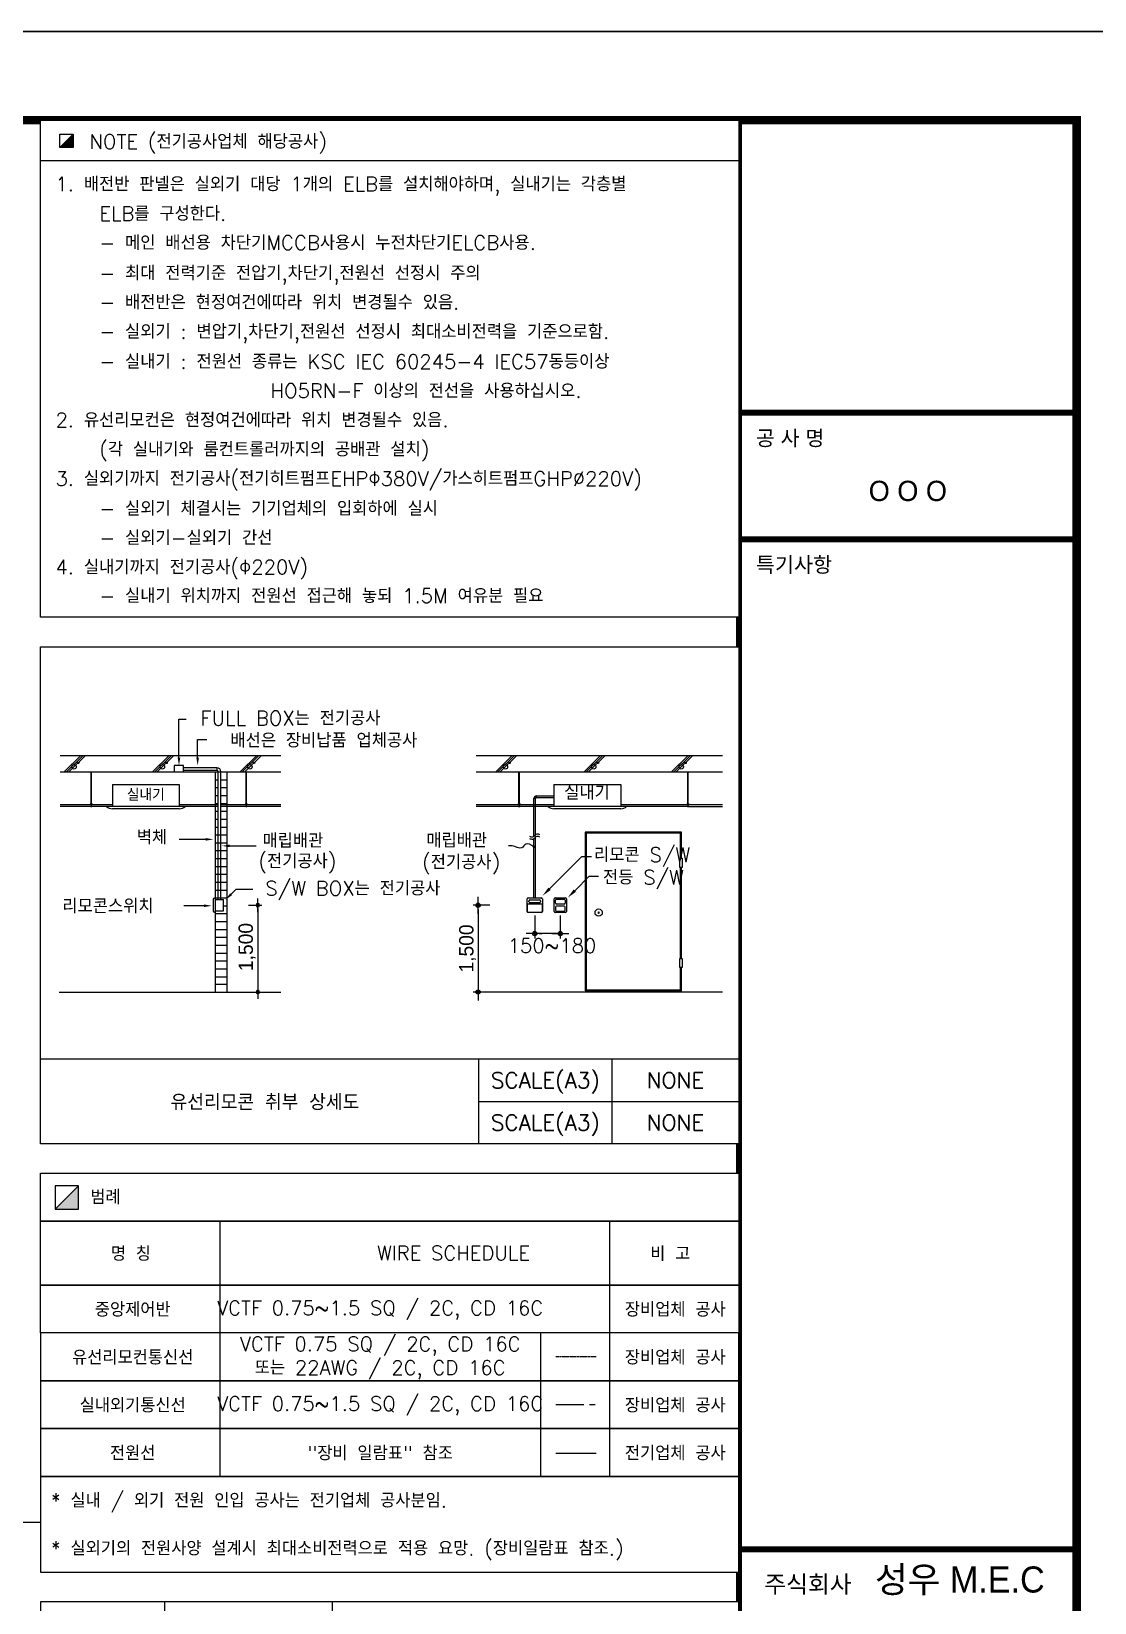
# Model space of a CAD drawing. Header units: millimetres. Extents: x -56261 to 196039, y 9480 to 100001.
# Drawn here: x 14409 to 27001, y 51693 to 70301 of the extents above; entities that cross this region are included whole.
import ezdxf
from ezdxf.enums import TextEntityAlignment as Align
from ezdxf.lldxf.tags import DXFTag

# ---------------------------------------------------------------- set-up
doc = ezdxf.new("R2010")
doc.units = ezdxf.units.MM
doc.set_wipeout_variables(frame=1)
for name, pattern in [('CENTER', [2, 1.25, -0.25, 0.25, -0.25]), ('PHANTOM', [25, 20, -1, 1, -1, 1, -1]), ('PHANTOM2', [31.75, 15.875, -3.175, 3.175, -3.175, 3.175, -3.175])]:
    doc.linetypes.add(name, pattern=pattern)
for name, color, linetype in [('DVM_REPORT', 7, 'Continuous'), ('FORM', 4, 'Continuous'), ('SS-TEXT', 7, 'Continuous'), ('SS-유선리모컨', 171, 'Continuous'), ('SS-전원선', 30, 'CENTER2'), ('SS-제어선', 61, 'PHANTOM')]:
    doc.layers.add(name, color=color, linetype=linetype)
doc.styles.add('DVM_DEFAULT', font='romans.shx', dxfattribs={"bigfont": 'whgtxt.shx'})
doc.styles.add('DVM_REPORT', font='romans.shx', dxfattribs={"bigfont": 'whgtxt.shx'})
doc.styles.add('K', font='HYWULM.TTF')
doc.styles.get("Standard").update_dxf_attribs({"font": 'arial.ttf'})
doc.styles.add('굴림', font='NGULIM.TTF')
tags = doc.linetypes.add('CENTER2', pattern=[28.575, 19.05, -3.175, 3.175, -3.175]).pattern_tags.tags
tags[10:11] = [DXFTag(74, 4), DXFTag(75, 0), DXFTag(340, '0'), DXFTag(46, 1.0), DXFTag(50, 0.0), DXFTag(44, 0.0), DXFTag(45, 0.0)]
tags[8:9] = [DXFTag(74, 4), DXFTag(75, 0), DXFTag(340, '0'), DXFTag(46, 1.0), DXFTag(50, 0.0), DXFTag(44, 0.0), DXFTag(45, 0.0)]
tags[6:7] = [DXFTag(74, 4), DXFTag(75, 0), DXFTag(340, '0'), DXFTag(46, 1.0), DXFTag(50, 0.0), DXFTag(44, 0.0), DXFTag(45, 0.0)]
tags[4:5] = [DXFTag(74, 4), DXFTag(75, 0), DXFTag(340, '0'), DXFTag(46, 1.0), DXFTag(50, 0.0), DXFTag(44, 0.0), DXFTag(45, 0.0)]

# ---------------------------------------------------------------- blocks, each defined once
blk = doc.blocks.new('FORM_기계', base_point=(381614, -321275))
at = {"color": 4}
blk.add_line((456222, -298619), (456222, -298619), dxfattribs=at)
at = {"layer": 'FORM', "color": 7}
blk.add_lwpolyline([(381614, -321275), (465714, -321275), (465714, -261875), (381614, -261875)], close=True, dxfattribs=at)
at = {"layer": 'FORM', "const_width": 200}
blk.add_lwpolyline([(463614, -319175), (383714, -319175), (383714, -263975), (463614, -263975)], close=True, dxfattribs=at)
at = {"layer": 'FORM', "const_width": 140}
for points in [[(455614, -263975), (455614, -319175)], [(455614, -270907), (463614, -270907)], [(455614, -273907), (463614, -273907)], [(463614, -297828), (455614, -297828)]]:
    blk.add_lwpolyline(points, dxfattribs=at)
at = {"color": 4, "style": 'K'}
for s, height, p in [('주식회사', 412, (457248, -298653)), ('성우 M.E.C', 618, (460845, -298538))]:
    blk.add_text(s, height=height, dxfattribs=at).set_placement(p, align=Align.MIDDLE)
at = {"layer": 'FORM', "style": '굴림'}
for s, p in [('공 사 명', (456014, -271507)), ('특기사항', (456014, -274507))]:
    blk.add_text(s, height=360, dxfattribs=at).set_placement(p, align=Align.MIDDLE_LEFT)
at = {"layer": 'FORM', "color": 4, "style": '굴림'}
blk.add_text('O O O', height=480, dxfattribs=at).set_placement((459614, -272759), align=Align.MIDDLE_CENTER)
blk = doc.blocks.new('DIMDOT')
at = {"color": 0}
blk.add_line((-2, 0), (2, 0), dxfattribs=at)
for radius in [0.5, 0.25]:
    blk.add_circle((0, 0), radius, dxfattribs=at)
blk = doc.blocks.new('A$Cd3c4cba3')
for points in [[(0, 17354), (0, 8944), (11816, 8944), (11816, 17354)], [(0, 8444), (0, 34), (11816, 34), (11816, 8444)], [(0, -7716), (0, -10756), (11816, -10756), (11816, -7716)]]:
    blk.add_wipeout(points).dxf.layer = 'SS-TEXT'
at = {"linetype": 'Continuous'}
blk.add_wipeout([(0, -466), (0, -7216), (11816, -7216), (11816, -466)], dxfattribs=at).dxf.layer = 'SS-TEXT'
at = {"layer": 'SS-TEXT'}
blk.add_hatch(color=256, dxfattribs=at).paths.add_polyline_path([(642, -678), (249, -1071), (642, -1071)])
for p, q in [((249, -1071), (642, -678)), ((3033, -1276), (3033, -5596)), ((9626, -1276), (9626, -5596)), ((9626, -1276), (9626, -5596)), ((8456, -3166), (8456, -5596)), ((0, -5596), (11816, -5596))]:
    blk.add_line(p, q, dxfattribs=at)
at = {"layer": 'SS-TEXT', "linetype": 'Continuous'}
for p, q in [((2104, -9489), (2104, -7716)), ((4939, -9489), (4939, -7716))]:
    blk.add_line(p, q, dxfattribs=at)
at = {"layer": 'SS-TEXT'}
for points in [[(0, -466), (11816, -466), (11816, -1276), (0, -1276)], [(249, -1071), (642, -1071), (642, -678), (249, -678)], [(0, -1276), (11816, -1276), (11816, -2356), (0, -2356)], [(0, -2356), (11816, -2356), (11816, -3166), (0, -3166)], [(11816, -3166), (0, -3166), (0, -3976), (11816, -3976)], [(11816, -3976), (0, -3976), (0, -4786), (11816, -4786)], [(11816, -4786), (0, -4786), (0, -5596), (11816, -5596)], [(11816, -5596), (0, -5596), (0, -7216), (11816, -7216)], [(11816, -5596), (0, -5596), (0, -5596), (11816, -5596)]]:
    blk.add_lwpolyline(points, close=True, dxfattribs=at)
at = {"layer": 'SS-TEXT', "linetype": 'Continuous'}
blk.add_lwpolyline([(11816, -7716), (0, -7716), (0, -9489), (11816, -9489)], close=True, dxfattribs=at)
at = {"layer": 'SS-유선리모컨', "linetype": 'CENTER', "ltscale": 30}
blk.add_line((8717, -3563), (9400, -3563), dxfattribs=at)
at = {"layer": 'SS-전원선', "ltscale": 30}
blk.add_line((8717, -5199), (9400, -5199), dxfattribs=at)
at = {"layer": 'SS-제어선', "linetype": 'PHANTOM2', "ltscale": 30}
blk.add_line((8717, -4378), (9400, -4378), dxfattribs=at)
at = {"layer": 'SS-TEXT', "style": 'DVM_REPORT'}
for s, height, p in [('범례', 242.4, (841, -868)), ('* 실내 / 외기 전원 인입 공사는 전기업체 공사분임.', 242.42, (173, -6001)), ('* 실외기의 전원사양 설계시 최대소비전력으로 적용 요망. (장비일람표 참조.)', 242.42, (173, -6811))]:
    blk.add_text(s, height=height, dxfattribs=at).set_placement(p, align=Align.MIDDLE_LEFT)
for s, height, p in [('명 칭', 242.4, (1527, -1816)), ('WIRE SCHEDULE', 242.42, (6986, -1816)), ('비 고', 242.4, (10653, -1816)), ('중앙제어반', 242.4, (1558, -2761)), ('VCTF 0.75~1.5 SQ / 2C, CD 16C', 242.42, (5745, -2761)), ('장비업체 공사', 242.4, (10738, -2761)), ('VCTF 0.75 SQ / 2C, CD 16C', 242.42, (5745, -3371)), ('유선리모컨통신선', 242.4, (1558, -3571)), ('장비업체 공사', 242.4, (10738, -3571)), ('또는 22AWG / 2C, CD 16C', 242.42, (5745, -3771)), ('실내외기통신선', 242.4, (1558, -4381)), ('VCTF 0.75~1.5 SQ / 2C, CD 16C', 242.42, (5745, -4381)), ('장비업체 공사', 242.4, (10738, -4381)), ('전원선', 242.4, (1558, -5191)), ('"장비 일람표" 참조', 242.42, (5745, -5191)), ('전기업체 공사', 242.4, (10738, -5191))]:
    blk.add_text(s, height=height, dxfattribs=at).set_placement(p, align=Align.MIDDLE)
for points in [[(0, 17354), (0, 8944), (11816, 8944), (11816, 17354)], [(0, 8444), (0, 34), (11816, 34), (11816, 8444)]]:
    blk.add_wipeout(points).dxf.layer = 'SS-TEXT'
at = {"layer": 'SS-TEXT', "linetype": 'Continuous'}
for p, q in [((323, 16888), (550, 17115)), ((323, 17115), (550, 17115)), ((323, 16888), (323, 17115)), ((351, 16888), (550, 17087)), ((380, 16888), (550, 17059)), ((408, 16888), (550, 17030)), ((550, 17115), (550, 16888)), ((550, 16888), (323, 16888)), ((437, 16888), (550, 17002)), ((465, 16888), (550, 16973)), ((493, 16888), (550, 16945)), ((522, 16888), (550, 16917))]:
    blk.add_line(p, q, dxfattribs=at)
at = {"layer": 'SS-TEXT', "color": 0, "linetype": 'Continuous'}
for p, q in [((2341, 7220), (2465, 7220)), ((2341, 6567), (2341, 7220)), ((2657, 6567), (2657, 6876)), ((2657, 6876), (2811, 6876)), ((332, 6601), (4065, 6601)), ((401, 6327), (682, 6601)), ((438, 6327), (720, 6601)), ((479, 6327), (760, 6601)), ((1895, 6327), (2177, 6601)), ((1933, 6327), (2214, 6601)), ((1973, 6327), (2254, 6601)), ((3376, 6327), (3658, 6601)), ((3413, 6327), (3695, 6601)), ((3454, 6327), (3735, 6601)), ((7369, 6601), (11536, 6601)), ((7700, 6327), (7981, 6601)), ((7737, 6327), (8019, 6601)), ((7777, 6327), (8059, 6601)), ((9194, 6327), (9475, 6601)), ((9231, 6327), (9513, 6601)), ((9271, 6327), (9553, 6601)), ((10675, 6327), (10956, 6601)), ((10712, 6327), (10994, 6601)), ((10752, 6327), (11034, 6601)), ((332, 6327), (4065, 6327)), ((2952, 6327), (2952, 2601)), ((2952, 6327), (3152, 6327)), ((2952, 6193), (3006, 6193)), ((3051, 6193), (3152, 6193)), ((3152, 6327), (3152, 2601)), ((7369, 6327), (11536, 6327)), ((2952, 6060), (3006, 6060)), ((2952, 5927), (3006, 5927)), ((3051, 6060), (3152, 6060)), ((3051, 5927), (3152, 5927)), ((2952, 5793), (3006, 5793)), ((2952, 5660), (3006, 5660)), ((3051, 5793), (3152, 5793)), ((3051, 5660), (3152, 5660)), ((2952, 5527), (3006, 5527)), ((2952, 5393), (3006, 5393)), ((3051, 5527), (3152, 5527)), ((3051, 5393), (3152, 5393)), ((2794, 5184), (2344, 5184)), ((2952, 5260), (3152, 5260)), ((2952, 5127), (3152, 5127)), ((3200, 5074), (3648, 5074)), ((2952, 4993), (3152, 4993)), ((2952, 4860), (3152, 4860)), ((8611, 4348), (9156, 4892)), ((9156, 4892), (9319, 4892)), ((2952, 4727), (3152, 4727)), ((2952, 4593), (3152, 4593)), ((9038, 4316), (9281, 4559)), ((9281, 4559), (9439, 4559)), ((2952, 4460), (3152, 4460)), ((2952, 4327), (3152, 4327)), ((3223, 4256), (3306, 4339)), ((3306, 4339), (3591, 4339)), ((2765, 4061), (2423, 4061)), ((2952, 4193), (3152, 4193)), ((3095, 4060), (3152, 4060)), ((3515, 4070), (3742, 4070)), ((3675, 4012), (3675, 2659)), ((7601, 4070), (7318, 4070)), ((7401, 3997), (7401, 2674)), ((8687, 3962), (8687, 4177)), ((8704, 4194), (8883, 4194)), ((8713, 4103), (8713, 4154)), ((8713, 4036), (8713, 3985)), ((8729, 4170), (8857, 4170)), ((8857, 4086), (8729, 4086)), ((8857, 4053), (8729, 4053)), ((8874, 4154), (8874, 4103)), ((8874, 3985), (8874, 4036)), ((8900, 4177), (8900, 3962)), ((2952, 3927), (3152, 3927)), ((2952, 3793), (3152, 3793)), ((8361, 3898), (8361, 3508)), ((8883, 3945), (8704, 3945)), ((8729, 3969), (8857, 3969)), ((8793, 3898), (8793, 3508)), ((2952, 3660), (3152, 3660)), ((2952, 3527), (3152, 3527)), ((8793, 3591), (8361, 3591)), ((8433, 3591), (8487, 3591)), ((2952, 3393), (3152, 3393)), ((2952, 3260), (3152, 3260)), ((2952, 3127), (3152, 3127)), ((2952, 2993), (3152, 2993)), ((2952, 2860), (3152, 2860)), ((2952, 2735), (3152, 2735)), ((316, 2601), (4065, 2601)), ((3515, 2601), (3742, 2601)), ((7601, 2601), (7318, 2601)), ((11536, 2601), (7369, 2601))]:
    blk.add_line(p, q, dxfattribs=at)
at = {"layer": 'SS-TEXT', "color": 181, "linetype": 'Continuous', "true_color": 0x9f80ff}
for p, q in [((2984, 6394), (2420, 6394)), ((2984, 6394), (2984, 6350)), ((2984, 6350), (2420, 6350)), ((3006, 4167), (3006, 6328)), ((3006, 6328), (3051, 6328)), ((3051, 4167), (3051, 6328)), ((8347, 5234), (8347, 5877)), ((8375, 5877), (8347, 5877)), ((8375, 5266), (8375, 5877)), ((8389, 5919), (8686, 5919)), ((8389, 5891), (8389, 5919)), ((8389, 5891), (8686, 5891)), ((8347, 4194), (8347, 5195)), ((8375, 4194), (8375, 5227))]:
    blk.add_line(p, q, dxfattribs=at)
at = {"layer": 'SS-TEXT', "color": 8, "linetype": 'Continuous'}
for p, q in [((856, 5792), (856, 6327)), ((862, 5792), (862, 6327)), ((3479, 5784), (3479, 6327)), ((3485, 5784), (3485, 6327)), ((8094, 5792), (8094, 6327)), ((8100, 5792), (8100, 6327)), ((10951, 5784), (10951, 6327)), ((10957, 5784), (10957, 6327)), ((1214, 5770), (332, 5770)), ((1214, 5742), (332, 5742)), ((850, 5770), (850, 5792)), ((850, 5789), (869, 5789)), ((850, 5749), (869, 5749)), ((855, 5786), (855, 5789)), ((855, 5786), (863, 5786)), ((856, 5784), (856, 5789)), ((856, 5784), (862, 5784)), ((862, 5784), (862, 5789)), ((863, 5786), (863, 5789)), ((3006, 5770), (2346, 5770)), ((3006, 5742), (2346, 5742)), ((4065, 5770), (3051, 5770)), ((4065, 5742), (3051, 5742)), ((3473, 5770), (3473, 5792)), ((3473, 5789), (3492, 5789)), ((3473, 5749), (3492, 5749)), ((3478, 5786), (3478, 5789)), ((3478, 5786), (3487, 5786)), ((3479, 5784), (3479, 5789)), ((3479, 5784), (3485, 5784)), ((3485, 5784), (3485, 5789)), ((3487, 5786), (3487, 5789)), ((8686, 5770), (7369, 5770)), ((8088, 5742), (7369, 5742)), ((8088, 5770), (8088, 5792)), ((8088, 5789), (8107, 5789)), ((8088, 5749), (8107, 5749)), ((8093, 5786), (8093, 5789)), ((8093, 5786), (8101, 5786)), ((8094, 5784), (8094, 5789)), ((8094, 5784), (8100, 5784)), ((8100, 5784), (8100, 5789)), ((8101, 5786), (8101, 5789)), ((8686, 5742), (8107, 5742)), ((11536, 5770), (9818, 5770)), ((10944, 5742), (9818, 5742)), ((10944, 5770), (10944, 5792)), ((10944, 5789), (10963, 5789)), ((10944, 5749), (10963, 5749)), ((10950, 5786), (10950, 5789)), ((10950, 5786), (10958, 5786)), ((10951, 5784), (10951, 5789)), ((10951, 5784), (10957, 5784)), ((10957, 5784), (10957, 5789)), ((10958, 5786), (10958, 5789)), ((10963, 5742), (11536, 5742))]:
    blk.add_line(p, q, dxfattribs=at)
at = {"layer": 'SS-TEXT', "color": 6, "linetype": 'Continuous'}
for p, q in [((1214, 6112), (1214, 5742)), ((1214, 6112), (2346, 6112)), ((2346, 6112), (2346, 5742)), ((8686, 6112), (8686, 5742)), ((8686, 6112), (9818, 6112)), ((9818, 6112), (9818, 5742)), ((2444, 5742), (1116, 5742)), ((2444, 5742), (1116, 5742)), ((2346, 5701), (1214, 5701)), ((9916, 5742), (8587, 5742)), ((9916, 5742), (8587, 5742)), ((9916, 5742), (8587, 5742)), ((9818, 5701), (8686, 5701))]:
    blk.add_line(p, q, dxfattribs=at)
at = {"layer": 'SS-TEXT', "color": 2, "linetype": 'Continuous'}
for p, q in [((2920, 4167), (2920, 3972)), ((2952, 4189), (2942, 4189)), ((2952, 4189), (2952, 3950)), ((2952, 4167), (3094, 4167)), ((3094, 3972), (3094, 4167)), ((8233, 3962), (8233, 4177)), ((8489, 4089), (8233, 4089)), ((8237, 3951), (8237, 4085)), ((8485, 4085), (8237, 4085)), ((8250, 4194), (8472, 4194)), ((8263, 4125), (8263, 4146)), ((8280, 4162), (8442, 4162)), ((8442, 4108), (8280, 4108)), ((8442, 4089), (8442, 4085)), ((8459, 4146), (8459, 4125)), ((8470, 4089), (8470, 4085)), ((8485, 4085), (8485, 3951)), ((8489, 4177), (8489, 3962)), ((2952, 3950), (2942, 3950)), ((2952, 3972), (3094, 3972)), ((8472, 3945), (8250, 3945))]:
    blk.add_line(p, q, dxfattribs=at)
at = {"layer": 'SS-TEXT'}
for p, q in [((11816, 1467), (0, 1467)), ((7414, 34), (7414, 1466)), ((9668, 34), (9668, 1466)), ((7414, 750), (9668, 750)), ((9668, 750), (11816, 750))]:
    blk.add_line(p, q, dxfattribs=at)
at = {"layer": 'SS-TEXT', "linetype": 'Continuous'}
for points in [[(0, 17354), (11816, 17354), (11816, 8944), (0, 8944)], [(0, 17354), (11816, 17354), (11816, 16662), (0, 16662)]]:
    blk.add_lwpolyline(points, close=True, dxfattribs=at)
at = {"layer": 'SS-TEXT'}
blk.add_lwpolyline([(0, 8444), (11816, 8444), (11816, 34), (0, 34), (0, 8444)], dxfattribs=at)
at = {"layer": 'SS-TEXT', "color": 0, "linetype": 'Continuous'}
blk.add_lwpolyline([(2420, 6434), (2258, 6434), (2258, 6327), (2420, 6327)], close=True, dxfattribs=at)
for points in [[(2341, 6434, 0, 44.4, 0), (2341, 6567, 44.4, 44.4, 0)], [(2657, 6434, 0, 44.4, 0), (2657, 6567, 44.4, 44.4, 0)], [(2927, 5184, 0, 44.4, 0), (2794, 5184, 44.4, 44.4, 0)], [(3067, 5074, 0, 44.4, 0), (3200, 5074, 44.4, 44.4, 0)], [(3129, 4162, 0, 44.4, 0), (3223, 4256, 44.4, 44.4, 0)], [(8493, 4230, 0, 55.6, 0), (8611, 4348, 55.6, 55.6, 0)], [(8920, 4198, 0, 55.6, 0), (9038, 4316, 55.6, 55.6, 0)], [(2898, 4061, 0, 44.4, 0), (2765, 4061, 44.4, 44.4, 0)]]:
    blk.add_lwpolyline(points, format="xyseb", dxfattribs=at)
at = {"layer": 'SS-TEXT', "color": 8, "linetype": 'Continuous'}
for points in [[(850, 5792), (869, 5792), (869, 5770)], [(869, 5749), (869, 5735), (850, 5735), (850, 5749)], [(3473, 5792), (3492, 5792), (3492, 5770)], [(3492, 5749), (3492, 5735), (3473, 5735), (3473, 5749)], [(8088, 5792), (8107, 5792), (8107, 5770)], [(8107, 5749), (8107, 5735), (8088, 5735), (8088, 5749)], [(10944, 5792), (10963, 5792), (10963, 5770)], [(10963, 5749), (10963, 5735), (10944, 5735), (10944, 5749)]]:
    blk.add_lwpolyline(points, dxfattribs=at)
at = {"layer": 'SS-TEXT', "color": 0, "linetype": 'Continuous', "const_width": 21.7}
blk.add_lwpolyline([(8336, 5058, 1), (8358, 5058, 1)], format="xyb", close=True, dxfattribs=at)
at = {"layer": 'SS-TEXT', "color": 9, "linetype": 'Continuous'}
for points in [[(10842, 4865), (10842, 5307), (9212, 5307), (9212, 2620), (10842, 2620), (10842, 3015)], [(10825, 4865), (10825, 5290), (9229, 5290), (9229, 2637), (10825, 2637), (10825, 3015)], [(10825, 3171), (10825, 4709)], [(10842, 3171), (10842, 4709)]]:
    blk.add_lwpolyline(points, dxfattribs=at)
for points in [[(10814, 4865), (10853, 4865), (10853, 4709), (10814, 4709)], [(9439, 3960), (9445, 3960), (9445, 3930), (9439, 3930)], [(10814, 3171), (10853, 3171), (10853, 3015), (10814, 3015)]]:
    blk.add_lwpolyline(points, close=True, dxfattribs=at)
at = {"layer": 'SS-TEXT', "color": 0, "linetype": 'Continuous'}
for centre, radius in [((566, 6411), 37.3), ((638, 6477), 11.8), ((2060, 6411), 37.3), ((2132, 6477), 11.8), ((3541, 6411), 37.3), ((3613, 6477), 11.8), ((7865, 6411), 37.3), ((7937, 6477), 11.8), ((9359, 6411), 37.3), ((9431, 6477), 11.8), ((10840, 6411), 37.3), ((10912, 6477), 11.8)]:
    blk.add_circle(centre, radius, dxfattribs=at)
at = {"layer": 'SS-TEXT', "color": 9, "linetype": 'Continuous'}
blk.add_circle((9442, 3945), 61.3, dxfattribs=at)
at = {"layer": 'SS-TEXT', "color": 181, "linetype": 'Continuous', "true_color": 0x9f80ff}
for centre, radius, start, end in [((2984, 6328), 66.7, 0, 90), ((2984, 6328), 22.2, 0, 90), ((8389, 5877), 41.7, 90, 180), ((8389, 5877), 13.9, 90, 180)]:
    blk.add_arc(centre, radius, start, end, dxfattribs=at)
at = {"layer": 'SS-TEXT', "color": 6, "linetype": 'Continuous'}
for centre, start, end in [((1224, 5862), 228.317, 266.6646), ((2337, 5862), 273.3354, 311.683), ((8695, 5862), 228.317, 266.6646), ((9808, 5862), 273.3354, 311.683)]:
    blk.add_arc(centre, 162, start, end, dxfattribs=at)
at = {"layer": 'SS-TEXT', "color": 2, "linetype": 'Continuous'}
for centre, radius, start, end in [((2942, 4167), 22.2, 90, 180), ((8250, 4177), 16.7, 90, 180), ((8280, 4146), 16.7, 90, 180), ((8280, 4125), 16.7, 180, 270), ((8442, 4146), 16.7, 0, 90), ((8442, 4125), 16.7, 270, 0), ((8472, 4177), 16.7, 0, 90), ((2942, 3972), 22.2, 180, 270), ((8250, 3962), 16.7, 180, 270), ((8472, 3962), 16.7, 270, 0)]:
    blk.add_arc(centre, radius, start, end, dxfattribs=at)
at = {"layer": 'SS-TEXT', "color": 0, "linetype": 'Continuous'}
for centre, start, end in [((8704, 4177), 90, 180), ((8729, 4154), 90, 180), ((8729, 4103), 180, 270), ((8729, 4036), 90, 180), ((8857, 4154), 0, 90), ((8857, 4103), 270, 0), ((8857, 4036), 0, 90), ((8883, 4177), 0, 90), ((8704, 3962), 180, 270), ((8729, 3985), 180, 270), ((8857, 3985), 270, 0), ((8883, 3962), 270, 0)]:
    blk.add_arc(centre, 16.7, start, end, dxfattribs=at)
at = {"layer": 'SS-TEXT', "color": 181, "linetype": 'Continuous', "true_color": 0x9f80ff}
for centre, start_param, end_param in [((8315, 5250), 0.504493, 3.141593), ((8315, 5211), 0.504493, 3.141593), ((8407, 5250), 3.646086, 6.283185), ((8407, 5211), 3.646086, 6.283185)]:
    blk.add_ellipse(centre, major_axis=(-46.2, 0), ratio=0.481481, start_param=start_param, end_param=end_param, dxfattribs=at)
at = {"layer": 'SS-TEXT', "color": 0, "linetype": 'Continuous'}
blk.add_spline([(8347, 5058), (8209, 5104), (8143, 5041), (7978, 5075), (7918, 5073)], degree=3, dxfattribs=at)
for p, xscale, yscale, zscale, rotation in [((3675, 4070), -57.7778822512263, 57.7778822512263, 57.77788225092428, 270), ((7401, 4070), 72.22235281371857, 72.22235281371857, 72.22235281371857, 90), ((8361, 3591), 72.22235281371857, 72.22235281371857, 72.22235281371857, 180), ((3675, 2601), -57.7778822512263, 57.7778822512263, 57.77788225092428, 90), ((7401, 2601), 72.22235281371857, 72.22235281371857, 72.22235281371857, 270)]:
    blk.add_blockref('DIMDOT', p, dxfattribs=dict(at, xscale=xscale, yscale=yscale, zscale=zscale, rotation=rotation))
at = {"layer": 'SS-TEXT', "color": 0, "linetype": 'Continuous', "xscale": 72.22235281371857, "yscale": 72.22235281371857, "zscale": 72.22235281371857}
blk.add_blockref('DIMDOT', (8793, 3591), dxfattribs=at)
at = {"layer": 'SS-TEXT', "linetype": 'Continuous', "style": 'DVM_DEFAULT'}
for s, p in [('NOTE (전기공사업체 해당공사)', (825, 16869)), (' 1. 배전반 판넬은 실외기 대당 1개의 ELB를 설치해야하며, 실내기는 각층별', (86, 16149)), ('     ELB를 구성한다.', (86, 15650)), ('     - 메인 배선용 차단기MCCB사용시 누전차단기ELCB사용.', (86, 15158)), ('     - 최대 전력기준 전압기,차단기,전원선 선정시 주의', (86, 14645)), ('     - 배전반은 현정여건에따라 위치 변경될수 있음.', (86, 14150)), ('     - 실외기 : 변압기,차단기,전원선 선정시 최대소비전력을 기준으로함.', (86, 13654)), ('     - 실내기 : 전원선 종류는 KSC IEC 60245-4 IEC57동등이상', (86, 13147)), ('                     HO5RN-F 이상의 전선을 사용하십시오.', (86, 12652)), (' 2. 유선리모컨은 현정여건에따라 위치 변경될수 있음.', (86, 12157)), ('     (각 실내기와 룸컨트롤러까지의 공배관 설치)', (86, 11662)), (' 3. 실외기까지 전기공사(전기히트펌프EHPΦ380V/가스히트펌프GHP%%C220V)', (86, 11167)), ('     - 실외기 체결시는 기기업체의 입회하에 실시', (86, 10660)), ('     - 실외기-실외기 간선', (86, 10164)), (' 4. 실내기까지 전기공사(Φ220V)', (86, 9669)), ('     - 실내기 위치까지 전원선 접근해 놓되 1.5M 여유분 필요', (86, 9183))]:
    blk.add_text(s, height=243, dxfattribs=at).set_placement(p)
at = {"layer": 'SS-TEXT', "color": 0, "linetype": 'Continuous', "style": 'DVM_DEFAULT'}
for s, height, p in [('FULL BOX는 전기공사', 243, (4228, 7113)), ('배선은 장비납품 업체공사', 243, (4793, 6737)), ('실내기', 243, (9244, 5855)), ('실내기', 202.5, (1780, 5837)), ('S/W BOX는 전기공사', 243, (5283, 4234))]:
    blk.add_text(s, height=height, dxfattribs=at).set_placement(p, align=Align.CENTER)
for s, p in [('벽체', (1627, 5097)), ('매립배관', (3755, 5041)), ('매립배관', (6526, 5044)), ('리모콘 S/W', (9364, 4801)), ('(전기공사)', (3684, 4693)), ('(전기공사)', (6455, 4677)), ('전등 S/W', (9515, 4420)), ('리모콘스위치', (369, 3933)), ('150~180', (7903, 3266))]:
    blk.add_text(s, height=243, dxfattribs=at).set_placement(p)
at = {"layer": 'SS-TEXT', "color": 7, "linetype": 'Continuous', "style": 'DVM_DEFAULT'}
for p in [(8541, 1108), (8541, 392)]:
    blk.add_text('SCALE(A3)', height=267.3, dxfattribs=at).set_placement(p, align=Align.MIDDLE_CENTER)
for p in [(10742, 1108), (10742, 392)]:
    blk.add_text('NONE', height=267.3, dxfattribs=at).set_placement(p, align=Align.MIDDLE)
at = {"layer": 'SS-TEXT', "style": 'DVM_DEFAULT'}
blk.add_text('유선리모콘 취부 상세도', height=267.3, rotation=360, dxfattribs=at).set_placement((3796, 602), align=Align.CENTER)
at = {"layer": 'SS-TEXT', "color": 0, "linetype": 'Continuous', "char_height": 243, "attachment_point": 5, "rotation": 90, "style": '굴림'}
for insert in [(3493, 3363), (7225, 3338)]:
    blk.add_mtext('\\A1;1,500', dxfattribs=dict(at, insert=insert))

msp = doc.modelspace()

# ---------------------------------------------------------------- linework, layer by layer
at = {"layer": 'DVM_REPORT', "color": 7}
msp.add_line((-11761.1, 52646.9), (16626.7, 52646.9), dxfattribs=at)

# ---------------------------------------------------------------- block references
at = {"layer": 'FORM', "xscale": 0.5, "yscale": 0.5, "zscale": 0.5}
for p in [(-14211.1, 70301.1), (-14211.1, 40601.1)]:
    msp.add_blockref('FORM_기계', p, dxfattribs=at)

# ---------------------------------------------------------------- texts
at = {"layer": 'DVM_REPORT', "color": 7}
msp.add_text('3F', height=275, dxfattribs=at).set_placement((16306.7, 52856.9), align=Align.BOTTOM_RIGHT)

# ---------------------------------------------------------------- next in the draw order: block references
at = {"layer": 'DVM_REPORT', "ltscale": 20, "xscale": 0.7, "yscale": 0.7, "zscale": 0.7}
msp.add_blockref('A$Cd3c4cba3', (14517.8, 57103.2), dxfattribs=at)

doc.saveas('drawing.dxf')
